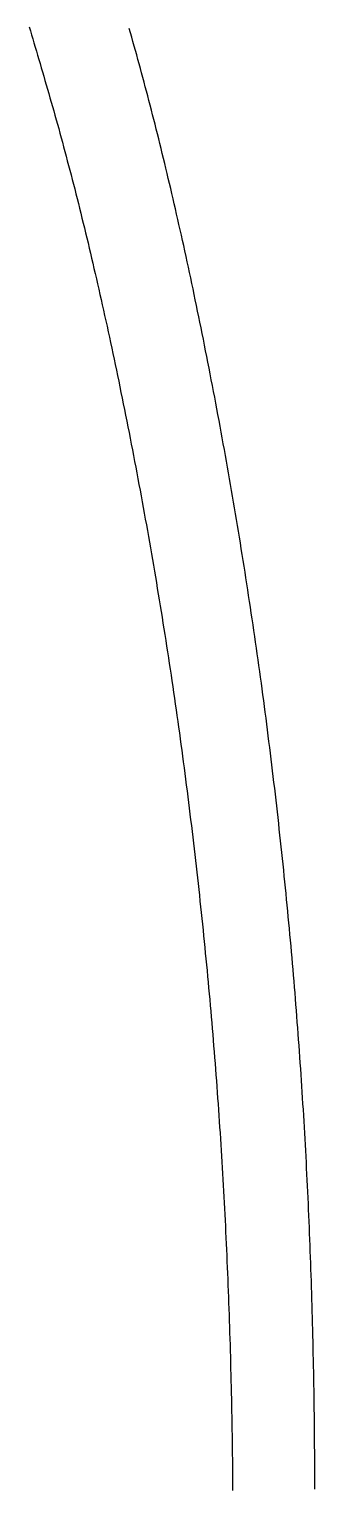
# Model space of a CAD drawing. Extents: x -120222 to -41942, y -19134 to 30932.
# Drawn here: x -81581.48 to -81579.52, y 10338.81 to 10348.81 of the extents above; entities that cross this region are included whole.
import ezdxf

# ---------------------------------------------------------------- set-up
doc = ezdxf.new("R2010")
doc.units = 0
doc.header["$LTSCALE"] = 150
doc.header["$MEASUREMENT"] = 0
doc.layers.get('0').update_dxf_attribs({"linetype": 'CONTINUOUS'})
doc.layers.add('____-568', color=7, linetype='CONTINUOUS')

# ---------------------------------------------------------------- blocks, each defined once
blk = doc.blocks.new('____-172')
at = {"color": 1, "linetype": 'Continuous', "flags": 128}
for points in [[(-88014.6201, 5790.0791), (-88014.6202, 5790.1218), (-88014.6203, 5790.1645), (-88014.6204, 5790.2072), (-88014.6206, 5790.2498), (-88014.6208, 5790.2924), (-88014.6211, 5790.3349), (-88014.6214, 5790.3774), (-88014.6218, 5790.4198), (-88014.6221, 5790.4622), (-88014.6226, 5790.5046), (-88014.623, 5790.5469), (-88014.6235, 5790.5892), (-88014.624, 5790.6314), (-88014.6246, 5790.6736), (-88014.6252, 5790.7157), (-88014.6259, 5790.7578), (-88014.6265, 5790.7998), (-88014.6273, 5790.8418), (-88014.628, 5790.8838), (-88014.6288, 5790.9257), (-88014.6296, 5790.9676), (-88014.6305, 5791.0094), (-88014.6314, 5791.0512), (-88014.6324, 5791.0929), (-88014.6334, 5791.1346), (-88014.6344, 5791.1763), (-88014.6354, 5791.2179), (-88014.6365, 5791.2595), (-88014.6377, 5791.301), (-88014.6389, 5791.3425), (-88014.6401, 5791.3839), (-88014.6413, 5791.4253), (-88014.6426, 5791.4666), (-88014.6439, 5791.5079), (-88014.6453, 5791.5492), (-88014.6467, 5791.5904), (-88014.6481, 5791.6316), (-88014.6496, 5791.6727), (-88014.6511, 5791.7138), (-88014.6527, 5791.7548), (-88014.6543, 5791.7958), (-88014.6559, 5791.8368), (-88014.6576, 5791.8777), (-88014.6593, 5791.9186), (-88014.661, 5791.9594), (-88014.6628, 5792.0002), (-88014.6646, 5792.0409), (-88014.6665, 5792.0816), (-88014.6684, 5792.1223), (-88014.6703, 5792.1629), (-88014.6723, 5792.2034), (-88014.6743, 5792.244), (-88014.6763, 5792.2844), (-88014.6784, 5792.3249), (-88014.6805, 5792.3652), (-88014.6827, 5792.4056), (-88014.6849, 5792.4459), (-88014.6871, 5792.4861), (-88014.6894, 5792.5264), (-88014.6917, 5792.5665), (-88014.6941, 5792.6067), (-88014.6965, 5792.6468), (-88014.6989, 5792.6869), (-88014.7014, 5792.727), (-88014.7039, 5792.7671), (-88014.7064, 5792.8072), (-88014.709, 5792.8473), (-88014.7117, 5792.8874), (-88014.7143, 5792.9275), (-88014.7171, 5792.9676), (-88014.7198, 5793.0077), (-88014.7226, 5793.0479), (-88014.7255, 5793.088), (-88014.7283, 5793.1281), (-88014.7313, 5793.1682), (-88014.7342, 5793.2083), (-88014.7372, 5793.2484), (-88014.7403, 5793.2885), (-88014.7434, 5793.3287), (-88014.7465, 5793.3688), (-88014.7497, 5793.4089), (-88014.7529, 5793.449), (-88014.7561, 5793.4891), (-88014.7594, 5793.5293), (-88014.7627, 5793.5694), (-88014.7661, 5793.6095), (-88014.7695, 5793.6496), (-88014.773, 5793.6898), (-88014.7765, 5793.7299), (-88014.78, 5793.77), (-88014.7836, 5793.8101), (-88014.7872, 5793.8503), (-88014.7909, 5793.8904), (-88014.7946, 5793.9305), (-88014.7983, 5793.9707), (-88014.8021, 5794.0108), (-88014.8059, 5794.0509), (-88014.8098, 5794.0911), (-88014.8137, 5794.1312), (-88014.8176, 5794.1713), (-88014.8216, 5794.2115), (-88014.8257, 5794.2516), (-88014.8297, 5794.2917), (-88014.8338, 5794.3319), (-88014.838, 5794.372), (-88014.8422, 5794.4122), (-88014.8464, 5794.4523), (-88014.8507, 5794.4924), (-88014.855, 5794.5326), (-88014.8594, 5794.5727), (-88014.8638, 5794.6129), (-88014.8682, 5794.653), (-88014.8727, 5794.6932), (-88014.8772, 5794.7333), (-88014.8818, 5794.7735), (-88014.8864, 5794.8136), (-88014.891, 5794.8538), (-88014.8957, 5794.8939), (-88014.9005, 5794.9341), (-88014.9052, 5794.9742), (-88014.91, 5795.0144), (-88014.9149, 5795.0545), (-88014.9198, 5795.0947), (-88014.9247, 5795.1348), (-88014.9297, 5795.175), (-88014.9347, 5795.2151), (-88014.9397, 5795.2553), (-88014.9449, 5795.2954), (-88014.95, 5795.3356), (-88014.9552, 5795.3757), (-88014.9604, 5795.4159), (-88014.9657, 5795.456), (-88014.971, 5795.4962), (-88014.9764, 5795.5363), (-88014.9818, 5795.5764), (-88014.9872, 5795.6166), (-88014.9927, 5795.6567), (-88014.9983, 5795.6968), (-88015.0038, 5795.737), (-88015.0095, 5795.7771), (-88015.0151, 5795.8172), (-88015.0208, 5795.8573), (-88015.0266, 5795.8974), (-88015.0324, 5795.9376), (-88015.0382, 5795.9777), (-88015.0441, 5796.0178), (-88015.05, 5796.0579), (-88015.056, 5796.098), (-88015.062, 5796.1381), (-88015.0681, 5796.1782), (-88015.0742, 5796.2183), (-88015.0803, 5796.2584), (-88015.0865, 5796.2985), (-88015.0927, 5796.3386), (-88015.099, 5796.3787), (-88015.1053, 5796.4188), (-88015.1117, 5796.4589), (-88015.1181, 5796.499), (-88015.1245, 5796.5391), (-88015.131, 5796.5792), (-88015.1375, 5796.6192), (-88015.1441, 5796.6593), (-88015.1507, 5796.6994), (-88015.1574, 5796.7395), (-88015.1641, 5796.7795), (-88015.1709, 5796.8196), (-88015.1777, 5796.8597), (-88015.1845, 5796.8997), (-88015.1914, 5796.9398), (-88015.1983, 5796.9799), (-88015.2053, 5797.0199), (-88015.2123, 5797.06), (-88015.2193, 5797.1001), (-88015.2264, 5797.1401), (-88015.2336, 5797.1802), (-88015.2407, 5797.2202), (-88015.248, 5797.2603), (-88015.2552, 5797.3003), (-88015.2626, 5797.3403), (-88015.2699, 5797.3804), (-88015.2773, 5797.4204), (-88015.2848, 5797.4605), (-88015.2922, 5797.5005), (-88015.2998, 5797.5405), (-88015.3073, 5797.5806), (-88015.315, 5797.6206), (-88015.3226, 5797.6606), (-88015.3303, 5797.7007), (-88015.3381, 5797.7407), (-88015.3459, 5797.7806), (-88015.3536, 5797.8204), (-88015.3614, 5797.8601), (-88015.3692, 5797.8996), (-88015.3771, 5797.9389), (-88015.3849, 5797.9781), (-88015.3927, 5798.0171), (-88015.4006, 5798.056), (-88015.4085, 5798.0948), (-88015.4163, 5798.1333), (-88015.4242, 5798.1718), (-88015.4321, 5798.2101), (-88015.4401, 5798.2482), (-88015.448, 5798.2862), (-88015.4559, 5798.324), (-88015.4639, 5798.3617), (-88015.4718, 5798.3992), (-88015.4798, 5798.4366), (-88015.4878, 5798.4738), (-88015.4958, 5798.5109), (-88015.5038, 5798.5478), (-88015.5118, 5798.5846), (-88015.5199, 5798.6212), (-88015.5279, 5798.6577), (-88015.536, 5798.694), (-88015.544, 5798.7302), (-88015.5521, 5798.7662), (-88015.5602, 5798.802), (-88015.5683, 5798.8377), (-88015.5764, 5798.8733), (-88015.5845, 5798.9087), (-88015.5927, 5798.944), (-88015.6008, 5798.9791), (-88015.609, 5799.014), (-88015.6172, 5799.0489), (-88015.6253, 5799.0835), (-88015.6335, 5799.118), (-88015.6417, 5799.1524), (-88015.65, 5799.1866), (-88015.6582, 5799.2206), (-88015.6664, 5799.2545), (-88015.6747, 5799.2883), (-88015.683, 5799.3219), (-88015.6912, 5799.3553), (-88015.6995, 5799.3886), (-88015.7078, 5799.4218), (-88015.7162, 5799.4547), (-88015.7245, 5799.4876), (-88015.7328, 5799.5203), (-88015.7412, 5799.5528), (-88015.7495, 5799.5852), (-88015.7579, 5799.6174), (-88015.7663, 5799.6495), (-88015.7747, 5799.6815), (-88015.7831, 5799.7132), (-88015.7915, 5799.7449), (-88015.7999, 5799.7764), (-88015.8084, 5799.8077), (-88015.8168, 5799.8389), (-88015.8253, 5799.8699), (-88015.8338, 5799.9008), (-88015.8423, 5799.9315), (-88015.8508, 5799.9621), (-88015.8593, 5799.9925), (-88015.8678, 5800.0228), (-88015.8763, 5800.0529), (-88015.8847, 5800.0829), (-88015.8932, 5800.1127)], [(-88016.58, 5800.1242), (-88016.5718, 5800.0967), (-88016.5636, 5800.0691), (-88016.5553, 5800.0414), (-88016.547, 5800.0134), (-88016.5387, 5799.9854), (-88016.5304, 5799.9572), (-88016.5221, 5799.9288), (-88016.5137, 5799.9004), (-88016.5053, 5799.8717), (-88016.4969, 5799.843), (-88016.4884, 5799.8141), (-88016.48, 5799.785), (-88016.4715, 5799.7558), (-88016.4629, 5799.7265), (-88016.4544, 5799.697), (-88016.4459, 5799.6674), (-88016.4373, 5799.6376), (-88016.4287, 5799.6077), (-88016.4201, 5799.5776), (-88016.4115, 5799.5474), (-88016.403, 5799.517), (-88016.3944, 5799.4865), (-88016.3859, 5799.4558), (-88016.3774, 5799.425), (-88016.3689, 5799.394), (-88016.3604, 5799.3629), (-88016.3519, 5799.3316), (-88016.3434, 5799.3002), (-88016.3349, 5799.2686), (-88016.3265, 5799.2369), (-88016.3181, 5799.205), (-88016.3096, 5799.1729), (-88016.3012, 5799.1407), (-88016.2928, 5799.1084), (-88016.2844, 5799.0759), (-88016.276, 5799.0433), (-88016.2676, 5799.0105), (-88016.2593, 5798.9775), (-88016.2509, 5798.9444), (-88016.2426, 5798.9111), (-88016.2343, 5798.8777), (-88016.2259, 5798.8442), (-88016.2176, 5798.8104), (-88016.2094, 5798.7766), (-88016.2011, 5798.7426), (-88016.1928, 5798.7084), (-88016.1845, 5798.6741), (-88016.1763, 5798.6396), (-88016.1681, 5798.605), (-88016.1598, 5798.5702), (-88016.1516, 5798.5352), (-88016.1434, 5798.5002), (-88016.1352, 5798.4649), (-88016.127, 5798.4295), (-88016.1189, 5798.394), (-88016.1107, 5798.3583), (-88016.1026, 5798.3225), (-88016.0944, 5798.2865), (-88016.0863, 5798.2503), (-88016.0782, 5798.214), (-88016.0701, 5798.1776), (-88016.062, 5798.141), (-88016.0539, 5798.1042), (-88016.0459, 5798.0673), (-88016.0378, 5798.0302), (-88016.0298, 5797.993), (-88016.0217, 5797.9557), (-88016.0137, 5797.9181), (-88016.0057, 5797.8805), (-88015.9977, 5797.8427), (-88015.9897, 5797.8047), (-88015.9818, 5797.7666), (-88015.9738, 5797.7283), (-88015.9658, 5797.6898), (-88015.9579, 5797.6513), (-88015.95, 5797.6125), (-88015.942, 5797.5736), (-88015.9341, 5797.5346), (-88015.9262, 5797.4954), (-88015.9184, 5797.4561), (-88015.9105, 5797.4166), (-88015.9026, 5797.377), (-88015.8948, 5797.3374), (-88015.8871, 5797.2979), (-88015.8794, 5797.2583), (-88015.8717, 5797.2187), (-88015.8641, 5797.1791), (-88015.8565, 5797.1395), (-88015.849, 5797.0999), (-88015.8415, 5797.0603), (-88015.834, 5797.0207), (-88015.8266, 5796.9811), (-88015.8192, 5796.9415), (-88015.8119, 5796.9019), (-88015.8047, 5796.8622), (-88015.7974, 5796.8226), (-88015.7902, 5796.783), (-88015.7831, 5796.7434), (-88015.776, 5796.7037), (-88015.7689, 5796.6641), (-88015.7619, 5796.6244), (-88015.755, 5796.5848), (-88015.748, 5796.5451), (-88015.7412, 5796.5055), (-88015.7343, 5796.4658), (-88015.7275, 5796.4262), (-88015.7208, 5796.3865), (-88015.7141, 5796.3468), (-88015.7074, 5796.3071), (-88015.7008, 5796.2675), (-88015.6942, 5796.2278), (-88015.6877, 5796.1881), (-88015.6812, 5796.1484), (-88015.6748, 5796.1087), (-88015.6684, 5796.069), (-88015.662, 5796.0293), (-88015.6557, 5795.9896), (-88015.6494, 5795.9499), (-88015.6432, 5795.9102), (-88015.637, 5795.8705), (-88015.6309, 5795.8308), (-88015.6248, 5795.791), (-88015.6188, 5795.7513), (-88015.6128, 5795.7116), (-88015.6068, 5795.6719), (-88015.6009, 5795.6321), (-88015.595, 5795.5924), (-88015.5892, 5795.5526), (-88015.5834, 5795.5129), (-88015.5777, 5795.4731), (-88015.572, 5795.4334), (-88015.5663, 5795.3936), (-88015.5607, 5795.3538), (-88015.5551, 5795.3141), (-88015.5496, 5795.2743), (-88015.5441, 5795.2345), (-88015.5387, 5795.1948), (-88015.5333, 5795.155), (-88015.528, 5795.1152), (-88015.5227, 5795.0754), (-88015.5174, 5795.0356), (-88015.5122, 5794.9958), (-88015.507, 5794.956), (-88015.5019, 5794.9162), (-88015.4968, 5794.8764), (-88015.4918, 5794.8366), (-88015.4868, 5794.7968), (-88015.4818, 5794.757), (-88015.4769, 5794.7171), (-88015.472, 5794.6773), (-88015.4672, 5794.6375), (-88015.4624, 5794.5977), (-88015.4577, 5794.5579), (-88015.4529, 5794.5181), (-88015.4483, 5794.4783), (-88015.4437, 5794.4384), (-88015.4391, 5794.3986), (-88015.4345, 5794.3588), (-88015.43, 5794.319), (-88015.4256, 5794.2792), (-88015.4212, 5794.2394), (-88015.4168, 5794.1995), (-88015.4124, 5794.1597), (-88015.4082, 5794.1199), (-88015.4039, 5794.0801), (-88015.3997, 5794.0403), (-88015.3955, 5794.0004), (-88015.3914, 5793.9606), (-88015.3873, 5793.9208), (-88015.3833, 5793.881), (-88015.3793, 5793.8412), (-88015.3753, 5793.8013), (-88015.3714, 5793.7615), (-88015.3675, 5793.7217), (-88015.3637, 5793.6819), (-88015.3599, 5793.6421), (-88015.3561, 5793.6022), (-88015.3524, 5793.5624), (-88015.3488, 5793.5226), (-88015.3451, 5793.4828), (-88015.3416, 5793.4429), (-88015.338, 5793.4031), (-88015.3345, 5793.3633), (-88015.331, 5793.3235), (-88015.3276, 5793.2836), (-88015.3242, 5793.2438), (-88015.3209, 5793.204), (-88015.3176, 5793.1642), (-88015.3144, 5793.1243), (-88015.3112, 5793.0845), (-88015.308, 5793.0447), (-88015.3049, 5793.0049), (-88015.3018, 5792.965), (-88015.2987, 5792.9252), (-88015.2957, 5792.8854), (-88015.2928, 5792.8455), (-88015.2898, 5792.8057), (-88015.287, 5792.7659), (-88015.2841, 5792.726), (-88015.2813, 5792.6862), (-88015.2786, 5792.6464), (-88015.2759, 5792.6065), (-88015.2732, 5792.5667), (-88015.2706, 5792.5269), (-88015.268, 5792.487), (-88015.2654, 5792.4472), (-88015.2629, 5792.4074), (-88015.2605, 5792.3675), (-88015.258, 5792.3277), (-88015.2557, 5792.2879), (-88015.2533, 5792.248), (-88015.251, 5792.208), (-88015.2487, 5792.168), (-88015.2465, 5792.128), (-88015.2443, 5792.0879), (-88015.2422, 5792.0478), (-88015.2401, 5792.0076), (-88015.238, 5791.9674), (-88015.236, 5791.9272), (-88015.234, 5791.8869), (-88015.232, 5791.8466), (-88015.2301, 5791.8062), (-88015.2282, 5791.7657), (-88015.2264, 5791.7253), (-88015.2245, 5791.6848), (-88015.2228, 5791.6442), (-88015.2211, 5791.6036), (-88015.2194, 5791.563), (-88015.2177, 5791.5223), (-88015.2161, 5791.4816), (-88015.2145, 5791.4408), (-88015.213, 5791.4), (-88015.2115, 5791.3591), (-88015.21, 5791.3182), (-88015.2086, 5791.2773), (-88015.2072, 5791.2363), (-88015.2059, 5791.1952), (-88015.2046, 5791.1541), (-88015.2033, 5791.113), (-88015.2021, 5791.0719), (-88015.2009, 5791.0306), (-88015.1998, 5790.9894), (-88015.1986, 5790.9481), (-88015.1976, 5790.9068), (-88015.1965, 5790.8654), (-88015.1955, 5790.8239), (-88015.1946, 5790.7825), (-88015.1937, 5790.741), (-88015.1928, 5790.6994), (-88015.1919, 5790.6578), (-88015.1911, 5790.6161), (-88015.1904, 5790.5745), (-88015.1896, 5790.5327), (-88015.1889, 5790.4909), (-88015.1883, 5790.4491), (-88015.1877, 5790.4073), (-88015.1871, 5790.3654), (-88015.1866, 5790.3234), (-88015.1861, 5790.2814), (-88015.1856, 5790.2394), (-88015.1852, 5790.1973), (-88015.1848, 5790.1552), (-88015.1845, 5790.113), (-88015.1842, 5790.0708)]]:
    blk.add_lwpolyline(points, dxfattribs=at)
blk = doc.blocks.new('____-186')
at = {"color": 1}
blk.add_blockref('____-172', (0, 0), dxfattribs=at)

msp = doc.modelspace()

# ---------------------------------------------------------------- block references
at = {"layer": '____-568', "color": 0}
msp.add_blockref('____-186', (6435.10495, 4548.69799), dxfattribs=at)

doc.saveas('drawing.dxf')
